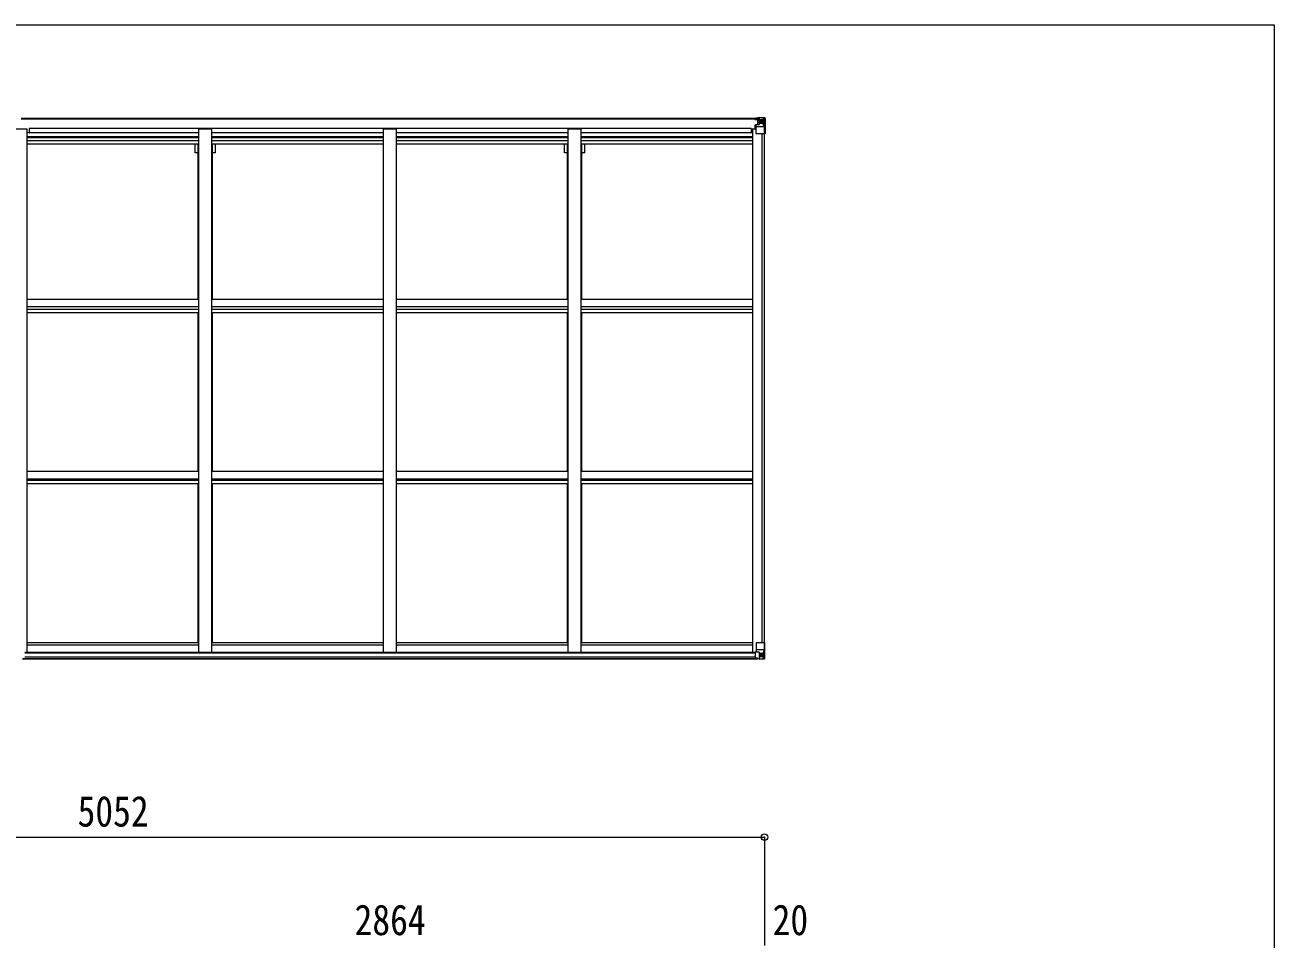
# Model space of a CAD drawing. Units: millimetres at full size; details may follow other scales. Extents: x -6988 to 7066, y -4877 to 4823.
# Drawn here: x 1870 to 6712, y 1277 to 4823 of the extents above; entities that cross this region are included whole.
import ezdxf
from ezdxf.enums import TextEntityAlignment as Align

# ---------------------------------------------------------------- set-up
doc = ezdxf.new("R2010")
doc.units = ezdxf.units.MM
doc.header["$LTSCALE"] = 25
doc.header["$PDMODE"] = 32
doc.header["$PDSIZE"] = 25
for name, color, linetype, lineweight in [('0-1_本体', 4, 'Continuous', 9), ('0-A_寸法', 6, 'Continuous', 9), ('F-0_240', 7, 'Continuous', 9)]:
    doc.layers.add(name, color=color, linetype=linetype, lineweight=lineweight)
doc.styles.add('ＭＳ ゴシック', font='')
doc.styles.get('ＭＳ ゴシック').set_extended_font_data('MS Gothic')

msp = doc.modelspace()

# ---------------------------------------------------------------- linework, layer by layer
at = {"layer": '0-1_本体'}
for p, q in [((1854.46, 4461.33), (4715.46, 4461.33)), ((1854.48, 4459.27), (4715.46, 4459.27)), ((1877.96, 4419.04), (1828.15, 4419.04)), ((1877.96, 2389.13), (1877.96, 4419.04)), ((4684.46, 4421.06), (1885.46, 4421.06)), ((1885.46, 4421.06), (1885.46, 4405.99)), ((2543.96, 2389.13), (2543.96, 4418.4)), ((2593.96, 4418.4), (2543.96, 4418.4)), ((2593.96, 2389.13), (2593.96, 4418.4)), ((3259.96, 2389.13), (3259.96, 4418.4)), ((3309.97, 4418.4), (3259.96, 4418.4)), ((3309.97, 2389.13), (3309.97, 4418.4)), ((3975.96, 2389.13), (3975.96, 4418.4)), ((4025.96, 4418.4), (3975.96, 4418.4)), ((4025.96, 2389.13), (4025.96, 4418.4)), ((4684.46, 4421.06), (4684.46, 4405.99)), ((4691.96, 2389.13), (4691.96, 4419.04)), ((4704.96, 4419.04), (4691.96, 4419.04)), ((1877.97, 4405.99), (2543.96, 4405.99)), ((1877.97, 4389.55), (2543.96, 4389.55)), ((1877.97, 4385.77), (2543.96, 4385.77)), ((1877.97, 4374.42), (2543.96, 4374.42)), ((1877.97, 4361.6), (2543.96, 4361.6)), ((2529.46, 4326.33), (2529.46, 4361.6)), ((2541.46, 3759.04), (2541.46, 4361.6)), ((2593.97, 4405.99), (3259.96, 4405.99)), ((2593.97, 4389.55), (3259.96, 4389.55)), ((2593.97, 4385.77), (3259.96, 4385.77)), ((2593.97, 4374.42), (3259.96, 4374.42)), ((2593.97, 4361.6), (3259.96, 4361.6)), ((2596.46, 3759.04), (2596.46, 4361.6)), ((2608.46, 4326.33), (2608.46, 4361.6)), ((3309.97, 4405.99), (3975.96, 4405.99)), ((3309.97, 4389.55), (3975.96, 4389.55)), ((3309.97, 4385.77), (3975.96, 4385.77)), ((3309.97, 4374.42), (3975.96, 4374.42)), ((3309.97, 4361.6), (3975.96, 4361.6)), ((3961.46, 4326.33), (3961.46, 4361.6)), ((3973.46, 3759.04), (3973.46, 4361.6)), ((4025.97, 4405.99), (4691.96, 4405.99)), ((4025.97, 4389.55), (4691.96, 4389.55)), ((4025.97, 4385.77), (4691.96, 4385.77)), ((4025.97, 4374.42), (4691.96, 4374.42)), ((4025.97, 4361.6), (4691.96, 4361.6)), ((4028.46, 3759.04), (4028.46, 4361.6)), ((4040.46, 4326.33), (4040.46, 4361.6)), ((4727.26, 2425.49), (4727.26, 4400.56)), ((4727.96, 2425.49), (4727.96, 4400.56)), ((4736.96, 2425.49), (4736.96, 4400.56)), ((2541.46, 4326.33), (2529.46, 4326.33)), ((2608.46, 4326.33), (2596.46, 4326.33)), ((3973.46, 4326.33), (3961.46, 4326.33)), ((4040.46, 4326.33), (4028.46, 4326.33)), ((1877.96, 3759.04), (2543.96, 3759.04)), ((1877.96, 3730), (2543.96, 3730)), ((2593.96, 3759.04), (3259.96, 3759.04)), ((2593.96, 3730), (3259.96, 3730)), ((3309.96, 3759.04), (3975.96, 3759.04)), ((3309.96, 3730), (3975.96, 3730)), ((4025.96, 3759.04), (4691.96, 3759.04)), ((4025.96, 3730), (4691.96, 3730)), ((1877.96, 3720.27), (2543.96, 3720.27)), ((1877.96, 3707.41), (2543.96, 3707.41)), ((2541.46, 3091.58), (2541.46, 3707.41)), ((2593.96, 3720.27), (3259.96, 3720.27)), ((2593.96, 3707.41), (3259.96, 3707.41)), ((2596.46, 3091.58), (2596.46, 3707.41)), ((3309.96, 3720.27), (3975.96, 3720.27)), ((3309.96, 3707.41), (3975.96, 3707.41)), ((3973.46, 3091.58), (3973.46, 3707.41)), ((4025.96, 3720.27), (4691.96, 3720.27)), ((4025.96, 3707.41), (4691.96, 3707.41)), ((4028.46, 3091.58), (4028.46, 3707.41)), ((1877.96, 3091.58), (2543.96, 3091.58)), ((1877.96, 3061.83), (2543.96, 3061.83)), ((1877.96, 3057.41), (2543.96, 3057.41)), ((2593.96, 3091.58), (3259.96, 3091.58)), ((2593.96, 3061.83), (3259.96, 3061.83)), ((2593.96, 3057.41), (3259.96, 3057.41)), ((3309.96, 3091.58), (3975.96, 3091.58)), ((3309.96, 3061.83), (3975.96, 3061.83)), ((3309.96, 3057.41), (3975.96, 3057.41)), ((4025.96, 3091.58), (4691.96, 3091.58)), ((4025.96, 3061.83), (4691.96, 3061.83)), ((4025.96, 3057.41), (4691.96, 3057.41)), ((1877.96, 3044.39), (2543.96, 3044.39)), ((2541.46, 2426.37), (2541.46, 3044.39)), ((2593.96, 3044.39), (3259.96, 3044.39)), ((2596.46, 2426.37), (2596.46, 3044.39)), ((3309.96, 3044.39), (3975.96, 3044.39)), ((3973.46, 2426.37), (3973.46, 3044.39)), ((4025.96, 3044.39), (4691.96, 3044.39)), ((4028.46, 2426.37), (4028.46, 3044.39)), ((2543.97, 2426.37), (1877.97, 2426.37)), ((3259.97, 2426.37), (2593.97, 2426.37)), ((3975.97, 2426.37), (3309.97, 2426.37)), ((4691.97, 2426.37), (4025.97, 2426.37)), ((1869.24, 2389.13), (4700.69, 2389.13)), ((1869.78, 2386.78), (4700.15, 2386.78)), ((2543.96, 2417.24), (1877.96, 2417.24)), ((3259.96, 2417.24), (2593.96, 2417.24)), ((3975.96, 2417.24), (3309.97, 2417.24)), ((4691.69, 2417.24), (4025.96, 2417.24)), ((1859.78, 2364.63), (4710.15, 2364.63)), ((1859.78, 2363.69), (4710.15, 2363.69)), ((1869.78, 2371.12), (4700.15, 2371.12))]:
    msp.add_line(p, q, dxfattribs=at)
at = {"layer": '0-1_本体', "color": 7}
for p, q in [((4698.96, 4458.26), (4698.96, 4459.27)), ((4699.96, 4458.26), (4698.96, 4458.26)), ((4698.96, 4458.26), (4698.96, 4456.7)), ((4698.96, 4456.58), (4698.96, 4456.7)), ((4699.96, 4459.27), (4699.96, 4458.26)), ((4704.96, 4458.26), (4699.96, 4458.26)), ((4705.16, 4461.76), (4703.47, 4461.33)), ((4704.96, 4456.65), (4704.96, 4458.26)), ((4704.96, 4456.65), (4714.96, 4456.57)), ((4705.16, 4461.76), (4705.46, 4461.76)), ((4705.46, 4461.76), (4705.46, 4461.33)), ((4706.96, 4458.52), (4714.96, 4458.52)), ((4706.96, 4458.49), (4714.96, 4458.49)), ((4710.46, 4463.96), (4716.96, 4463.56)), ((4710.46, 4463.08), (4710.46, 4463.96)), ((4716.96, 4462.68), (4710.46, 4463.08)), ((4710.46, 4462.56), (4710.46, 4463.08)), ((4710.46, 4462.56), (4710.46, 4462.15)), ((4710.46, 4462.15), (4715.46, 4462.06)), ((4710.46, 4462.15), (4710.46, 4461.33)), ((4711.46, 4436.46), (4711.46, 4456.43)), ((4715.36, 4456.19), (4711.46, 4456.19)), ((4714.96, 4458.52), (4714.96, 4456.57)), ((4714.96, 4457.49), (4715.46, 4457.49)), ((4714.97, 4456.57), (4714.96, 4456.57)), ((4714.97, 4456.4), (4714.97, 4456.57)), ((4715.46, 4457.85), (4716.96, 4457.85)), ((4716.96, 4437.46), (4716.96, 4463.56)), ((4716.96, 4463.45), (4728.96, 4462.66)), ((4729.06, 4462.66), (4736.98, 4462.19)), ((4732.15, 4457.77), (4734.89, 4461.44)), ((4736.12, 4461.21), (4736.12, 4461.15)), ((4736.12, 4400.56), (4736.12, 4461.15)), ((4738.02, 4462.27), (4738.02, 4462.27)), ((4738.02, 4462.23), (4738.02, 4462.27)), ((4738.96, 4461.27), (4738.96, 4461.23)), ((4684.46, 4419.64), (4704.96, 4419.64)), ((4700.46, 4435.43), (4701.46, 4435.44)), ((4700.46, 4419.64), (4700.46, 4435.43)), ((4701.46, 4433.71), (4700.46, 4433.71)), ((4700.46, 4423.56), (4704.96, 4423.56)), ((4705.51, 4435.47), (4701.46, 4435.44)), ((4704.96, 4401.56), (4704.96, 4434.66)), ((4728.96, 4427.23), (4704.96, 4427.23)), ((4716.14, 4437.21), (4705.79, 4435.55)), ((4705.79, 4434.92), (4716.14, 4436.57)), ((4705.79, 4435.55), (4705.79, 4434.92)), ((4711.46, 4452.56), (4715.46, 4452.56)), ((4711.46, 4444.36), (4715.46, 4444.36)), ((4715.46, 4454.32), (4716.96, 4454.32)), ((4715.46, 4440.76), (4716.96, 4440.76)), ((4716.14, 4436.57), (4716.14, 4437.21)), ((4717.96, 4454.32), (4716.96, 4454.32)), ((4728.96, 4454.32), (4716.96, 4454.32)), ((4728.96, 4440.76), (4716.96, 4440.76)), ((4723.48, 4447.12), (4723.48, 4446.16)), ((4731.3, 4454.26), (4728.96, 4454.32)), ((4728.96, 4440.76), (4731.3, 4440.79)), ((4728.96, 4440.76), (4728.96, 4440.76)), ((4735.57, 4427.44), (4728.96, 4427.23)), ((4731.3, 4440.79), (4731.3, 4454.26)), ((4735.57, 4427.44), (4731.43, 4439.53)), ((4736.12, 4400.56), (4705.96, 4400.56)), ((4704.65, 2424.49), (4704.65, 2391.39)), ((4738.65, 2425.49), (4705.65, 2425.49)), ((4735.81, 2425.49), (4735.81, 2364.9)), ((4738.65, 2364.78), (4738.65, 2425.49)), ((4700.15, 2388.33), (4700.15, 2368.18)), ((4710.15, 2389.27), (4701.15, 2389.24)), ((4728.65, 2398.82), (4704.65, 2398.82)), ((4705.48, 2391.13), (4715.82, 2389.47)), ((4705.48, 2390.49), (4705.48, 2391.13)), ((4713.13, 2389.27), (4705.48, 2390.49)), ((4716.65, 2389.27), (4710.15, 2389.27)), ((4715.82, 2389.47), (4715.82, 2389.27)), ((4716.65, 2389.27), (4716.65, 2362.49)), ((4716.65, 2385.29), (4728.65, 2385.29)), ((4724.13, 2378.93), (4724.13, 2379.89)), ((4735.26, 2398.6), (4728.65, 2398.82)), ((4728.65, 2385.29), (4728.65, 2385.29)), ((4728.65, 2385.29), (4730.98, 2385.25)), ((4730.98, 2385.25), (4730.98, 2371.78)), ((4735.26, 2398.6), (4731.12, 2386.52)), ((4701.15, 2367.46), (4710.15, 2367.4)), ((4710.15, 2362.09), (4710.15, 2368.03)), ((4728.65, 2371.73), (4716.65, 2371.73)), ((4716.65, 2362.6), (4728.65, 2363.38)), ((4730.98, 2371.78), (4728.65, 2371.72)), ((4728.74, 2363.39), (4736.66, 2363.86)), ((4731.84, 2368.28), (4734.57, 2364.61)), ((4735.8, 2364.83), (4735.81, 2364.9)), ((4737.71, 2363.82), (4737.71, 2363.77))]:
    msp.add_line(p, q, dxfattribs=at)
for points in [[(4704.96, 4456.65), (4704.96, 4456.64), (4698.96, 4456.7)], [(4699.96, 4456.53), (4714.96, 4456.4), (4714.97, 4456.4)], [(4714.96, 4457.49), (4706.96, 4457.49), (4706.96, 4459.27)], [(4710.46, 4462.56), (4715.46, 4462.56), (4715.46, 4437.1)], [(4738.02, 4462.27), (4728.96, 4462.83), (4716.96, 4463.56)], [(4738.96, 4461.23), (4738.96, 4400.56), (4736.12, 4400.56)], [(4701.46, 4435.44), (4701.46, 4433.71), (4704.96, 4433.69)], [(4722.52, 4449.04), (4721.56, 4449.04), (4721.56, 4448.08), (4722.52, 4448.08)], [(4724.44, 4450), (4724.44, 4450.96), (4723.48, 4450.96), (4723.48, 4450)], [(4723.48, 4446.16), (4724.44, 4446.16), (4724.44, 4447.12)], [(4725.4, 4448.08), (4726.36, 4448.08), (4726.36, 4449.04), (4725.4, 4449.04)], [(4722.21, 2377.97), (4721.25, 2377.97), (4721.25, 2377.01), (4722.21, 2377.01)], [(4724.13, 2379.89), (4723.17, 2379.89), (4723.17, 2378.93)], [(4723.17, 2376.05), (4723.17, 2375.09), (4724.13, 2375.09), (4724.13, 2376.05)], [(4725.09, 2377.01), (4726.05, 2377.01), (4726.05, 2377.97), (4725.09, 2377.97)], [(4700.15, 2368.18), (4700.16, 2368.07), (4710.15, 2368.03)], [(4737.71, 2363.77), (4728.65, 2363.22), (4710.15, 2362.09)]]:
    msp.add_lwpolyline(points, dxfattribs=at)
for centre in [(4723.96, 4448.56), (4723.65, 2377.49)]:
    msp.add_circle(centre, 5.3, dxfattribs=at)
for centre, radius, start, end in [((4699.83, 4464.22), 7.69, 263.56574, 271.03001), ((4714.96, 4459.02), 0.5, 270.00309, 0.00198), ((4714.96, 4458.99), 0.5, 269.99891, 359.99891), ((4714.96, 4456.07), 0.5, 359.95536, 89.47105), ((4714.95, 4455.89), 0.513, 358.95293, 88.11972), ((4734.84, 4461.27), 1.28, 357.54105, 48.82169), ((4736.81, 4474.88), 12.7, 264.89689, 270.75534), ((4737.96, 4461.28), 1, 359.99921, 86.49983), ((4737.96, 4461.27), 0.999, 0.04917, 86.5576), ((4737.96, 4461.23), 0.999, 0.04917, 86.5576), ((4705.9, 4434.62), 0.937, 96.73234, 177.67791), ((4705.9, 4433.99), 0.937, 96.73234, 177.67791), ((4716.03, 4438.14), 0.937, 276.73234, 357.67791), ((4716.03, 4437.5), 0.937, 276.73234, 357.67791), ((4722.52, 4450), 0.96, 270, 0), ((4722.52, 4447.12), 0.96, 0, 90), ((4725.4, 4450), 0.96, 180, 270), ((4725.4, 4447.12), 0.96, 90, 180), ((4705.96, 4401.56), 1, 180, 270), ((4705.65, 2424.49), 1, 90, 180), ((4705.59, 2392.06), 0.937, 182.32209, 263.26766), ((4705.59, 2391.43), 0.937, 182.32209, 263.26766), ((4715.71, 2388.54), 0.937, 50.93398, 83.26766), ((4722.21, 2378.93), 0.96, 270, 0), ((4722.21, 2376.05), 0.96, 0, 90), ((4725.09, 2378.93), 0.96, 180, 270), ((4725.09, 2376.05), 0.96, 90, 180), ((4734.52, 2364.78), 1.28, 311.17831, 2.45895), ((4736.5, 2351.17), 12.7, 89.24466, 95.10311), ((4737.65, 2364.81), 0.999, 273.4424, 359.95083), ((4737.65, 2364.78), 0.999, 273.4424, 359.95083), ((4737.65, 2364.77), 1, 273.50017, 0.00079)]:
    msp.add_arc(centre, radius, start, end, dxfattribs=at)
for centre, major_axis, ratio, start_param, end_param in [((4734.17, 4454.18), (-0.03, 5), 0.573921, 0.7672717, 1.551125), ((4735.83, 4459.25), (0.02, 3), 0.466854, 0.125683, 0.7596956), ((4736.02, 4462.35), (-2, 0.12), 0.060933, 2.0712557, 3.1453404), ((4537.02, 4474.58), (-201, 12.36), 0.060933, 3.1453404, 3.145839), ((4810.71, 4454.32), (-81.75, 0), 0.061163, 6.2824128, 6.2831853), ((4732.7, 4440.81), (0, 3), 0.468246, 1.5772882, 2.0127935), ((4734.85, 4429.79), (-0.85, 2.32), 0.403757, 3.0087805, 3.9744392), ((4701.15, 2388.33), (-1, -0.021), 0.906239, 4.6936843, 6.2644806), ((4732.39, 2385.23), (0, -3), 0.468246, 4.2703918, 4.7058971), ((4734.54, 2396.26), (-0.85, -2.32), 0.403757, 2.3087461, 3.2744049), ((4701.15, 2368.17), (-1, 0.012), 0.707053, 0.1587743, 1.5795216), ((4810.4, 2371.73), (-81.75, 0), 0.061163, 0, 0.0007725), ((4733.85, 2371.86), (-0.03, -5), 0.573921, 4.7320603, 5.5159136), ((4735.52, 2366.79), (0.02, -3), 0.466854, 5.5234897, 6.1575023), ((4735.71, 2363.7), (-2, -0.12), 0.060933, 3.1378449, 4.2119296), ((4536.71, 2351.46), (-201, -12.36), 0.060933, 3.1373463, 3.1378449)]:
    msp.add_ellipse(centre, major_axis=major_axis, ratio=ratio, start_param=start_param, end_param=end_param, dxfattribs=at)
at = {"layer": '0-A_寸法'}
for p, q in [((-314.94, 1672.19), (4737.06, 1672.19)), ((4737.06, 1672.19), (4737.06, 1251.14))]:
    msp.add_line(p, q, dxfattribs=at)
msp.add_point((4737.06, 1672.19), dxfattribs=at)
at = {"layer": 'F-0_240', "color": 5}
for p, q in [((-6987.88, 4822.79), (6712.12, 4822.79)), ((6712.12, 4822.79), (6712.12, -4877.21))]:
    msp.add_line(p, q, dxfattribs=at)

# ---------------------------------------------------------------- texts
at = {"layer": '0-A_寸法', "color": 7, "style": 'ＭＳ ゴシック', "width": 0.85}
for s, p in [('5052', (2073.56, 1677.19)), ('2864', (3147.56, 1256.14)), ('20', (4768.31, 1256.14))]:
    msp.add_text(s, height=119.1, dxfattribs=at).set_placement(p, align=Align.BOTTOM_LEFT)

doc.saveas('drawing.dxf')
